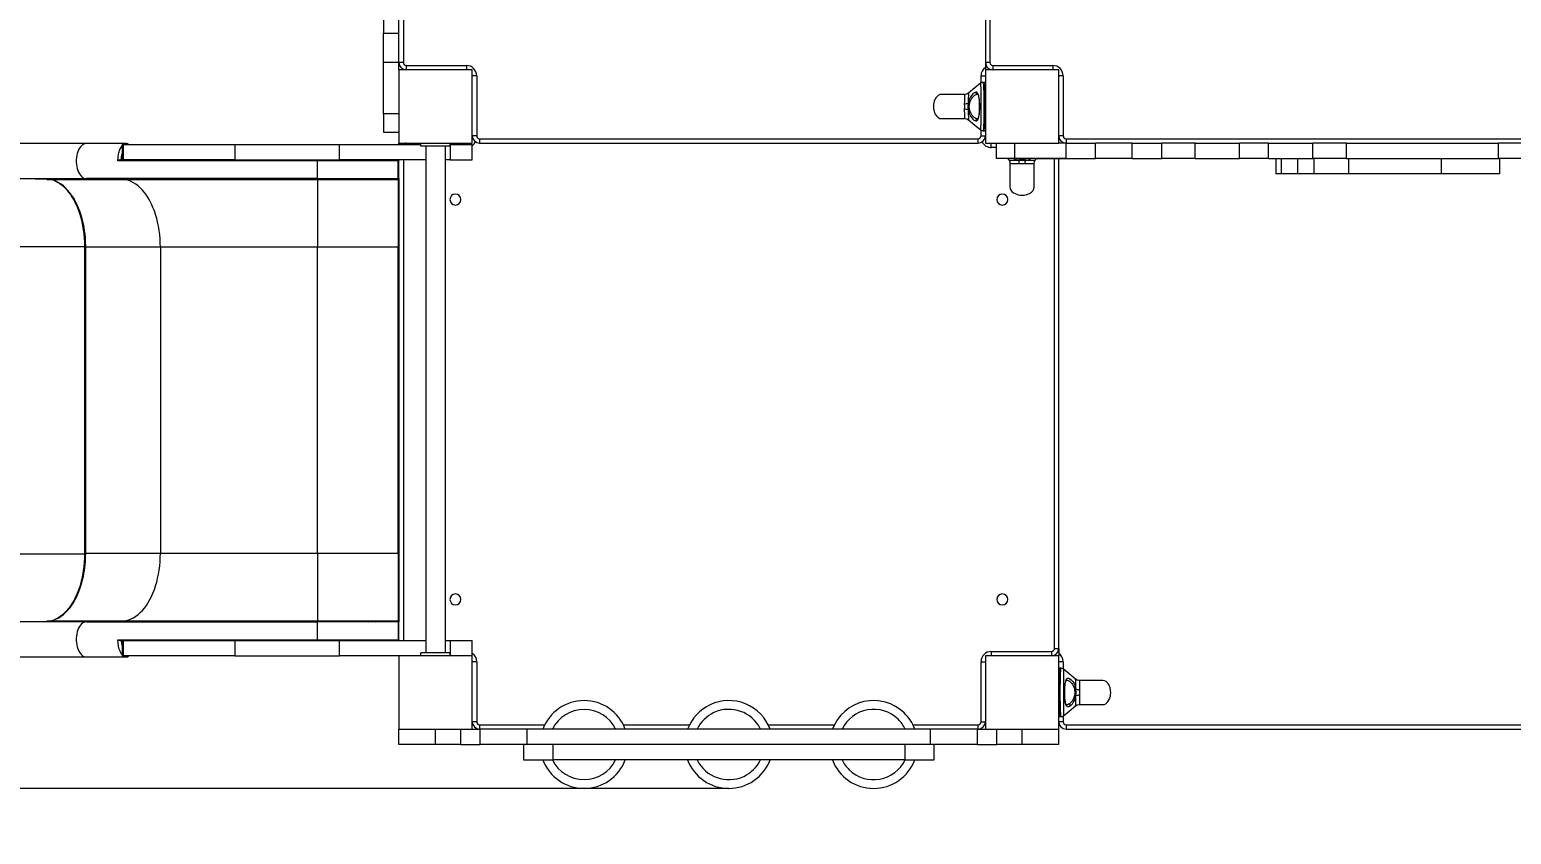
# Model space of a CAD drawing. Header units: millimetres. Extents: x -4791 to 5070, y -3040 to 3233.
# Drawn here: x -1096 to 926, y -711 to 388 of the extents above; entities that cross this region are included whole.
import ezdxf

# ---------------------------------------------------------------- set-up
doc = ezdxf.new("R2010")
doc.units = ezdxf.units.MM
for name, color, linetype in [('DiKom', 7, 'Continuous'), ('DIKOM_ОБЪЕКТ', 7, 'Continuous'), ('DIKOM_РАЗМЕР_ЗОНА', 7, 'Continuous'), ('DIKOM_РАЗМЕР_ОБЪЕКТА', 7, 'Continuous')]:
    doc.layers.add(name, color=color, linetype=linetype)
doc.styles.add('style1', font='arial.ttf', dxfattribs={"width": 0.8})
doc.dimstyles.new('1-50', dxfattribs={"dimtxt": 300, "dimasz": 200, "dimexe": 100, "dimexo": 0, "dimgap": 100, "dimtad": 1, "dimtxsty": 'style1', "dimcen": 200, "dimclrd": 7, "dimclre": 7, "dimclrt": 7, "dimadec": 1, "dimazin": 2, "dimtfac": 1, "dimtmove": 0, "dimatfit": 2, "dimfxl": 0, "dimlwd": 25, "dimlwe": 18, "dimarcsym": 0})

# ---------------------------------------------------------------- blocks, each defined once
blk = doc.blocks.new('*D9')
at = {"layer": 'Defpoints', "color": 0, "transparency": 16777216}
for p in [(3069.7, 659.9), (-1839.1, -167), (3069.7, -1640.1)]:
    blk.add_point(p, dxfattribs=at)
at = {"layer": 'DIKOM_РАЗМЕР_ОБЪЕКТА', "color": 7, "lineweight": 18, "transparency": 16777216}
for p, q in [((3069.7, 659.9), (3069.7, -1740.1)), ((-1839.1, -167), (-1839.1, -1740.1))]:
    blk.add_line(p, q, dxfattribs=at)
at = {"layer": 'DIKOM_РАЗМЕР_ОБЪЕКТА', "color": 7, "lineweight": 25, "transparency": 16777216}
blk.add_line((-1639.1, -1640.1), (2869.7, -1640.1), dxfattribs=at)
at = {"layer": 'DIKOM_РАЗМЕР_ОБЪЕКТА', "color": 7, "transparency": 16777216}
for points in [[(-1639.1, -1606.7), (-1639.1, -1673.4), (-1839.1, -1640.1)], [(2869.7, -1606.7), (2869.7, -1673.4), (3069.7, -1640.1)]]:
    blk.add_solid(points, dxfattribs=at)
at = {"layer": 'DIKOM_РАЗМЕР_ОБЪЕКТА', "color": 7, "transparency": 16777216, "insert": (96.6, -1386.9), "char_height": 300, "attachment_point": 5, "style": 'style1'}
blk.add_mtext('4900', dxfattribs=at)
blk = doc.blocks.new('*D10')
at = {"layer": 'Defpoints', "color": 0, "transparency": 16777216}
for p in [(-141.8, 1732.7), (-2266, -648.3), (-141.8, -648.3)]:
    blk.add_point(p, dxfattribs=at)
at = {"layer": 'DIKOM_РАЗМЕР_ОБЪЕКТА', "color": 7, "lineweight": 18, "transparency": 16777216}
for p, q in [((-141.8, 1732.7), (-2366, 1732.7)), ((-141.8, -648.3), (-2366, -648.3))]:
    blk.add_line(p, q, dxfattribs=at)
at = {"layer": 'DIKOM_РАЗМЕР_ОБЪЕКТА', "color": 7, "lineweight": 25, "transparency": 16777216}
blk.add_line((-2266, 1532.7), (-2266, -448.3), dxfattribs=at)
at = {"layer": 'DIKOM_РАЗМЕР_ОБЪЕКТА', "color": 7, "transparency": 16777216}
for points in [[(-2299.3, 1532.7), (-2232.7, 1532.7), (-2266, 1732.7)], [(-2299.3, -448.3), (-2232.7, -448.3), (-2266, -648.3)]]:
    blk.add_solid(points, dxfattribs=at)
at = {"layer": 'DIKOM_РАЗМЕР_ОБЪЕКТА', "color": 7, "transparency": 16777216, "insert": (-2519.2, 482.6), "char_height": 300, "attachment_point": 5, "rotation": 90, "style": 'style1'}
blk.add_mtext('2400', dxfattribs=at)
blk = doc.blocks.new('*D11')
at = {"layer": 'Defpoints', "color": 0, "transparency": 16777216}
for p in [(5069.7, 239.7), (-3839.1, -1043), (5069.7, -2940)]:
    blk.add_point(p, dxfattribs=at)
at = {"layer": 'DIKOM_РАЗМЕР_ЗОНА', "color": 7, "lineweight": 18, "transparency": 16777216}
for p, q in [((5069.7, 239.7), (5069.7, -3040)), ((-3839.1, -1043), (-3839.1, -3040))]:
    blk.add_line(p, q, dxfattribs=at)
at = {"layer": 'DIKOM_РАЗМЕР_ЗОНА', "color": 7, "lineweight": 25, "transparency": 16777216}
blk.add_line((-3639.1, -2940), (4869.7, -2940), dxfattribs=at)
at = {"layer": 'DIKOM_РАЗМЕР_ЗОНА', "color": 7, "transparency": 16777216}
for points in [[(-3639.1, -2906.7), (-3639.1, -2973.3), (-3839.1, -2940)], [(4869.7, -2906.7), (4869.7, -2973.3), (5069.7, -2940)]]:
    blk.add_solid(points, dxfattribs=at)
at = {"layer": 'DIKOM_РАЗМЕР_ЗОНА', "color": 7, "transparency": 16777216, "insert": (398.3, -2686.8), "char_height": 300, "attachment_point": 5, "style": 'style1'}
blk.add_mtext('8900', dxfattribs=at)
blk = doc.blocks.new('*D12')
at = {"layer": 'Defpoints', "color": 0, "transparency": 16777216}
for p in [(-4275.5, 3232.7), (-141.8, 3232.7), (-2741.8, -2182.3)]:
    blk.add_point(p, dxfattribs=at)
at = {"layer": 'DiKom', "color": 7, "lineweight": 18, "transparency": 16777216}
for p, q in [((-141.8, 3232.7), (-4375.5, 3232.7)), ((-2741.8, -2182.3), (-4375.5, -2182.3))]:
    blk.add_line(p, q, dxfattribs=at)
at = {"layer": 'DiKom', "color": 7, "lineweight": 25, "transparency": 16777216}
blk.add_line((-4275.5, -1882.3), (-4275.5, 2932.7), dxfattribs=at)
at = {"layer": 'DiKom', "color": 7, "transparency": 16777216}
for points in [[(-4325.5, 2932.7), (-4225.5, 2932.7), (-4275.5, 3232.7)], [(-4325.5, -1882.3), (-4225.5, -1882.3), (-4275.5, -2182.3)]]:
    blk.add_solid(points, dxfattribs=at)
at = {"layer": 'DiKom', "color": 7, "transparency": 16777216, "insert": (-4528.7, 681.2), "char_height": 400, "attachment_point": 5, "rotation": 90, "style": 'style1'}
blk.add_mtext('{\\H0.75x;5400}', dxfattribs=at)

msp = doc.modelspace()

# ---------------------------------------------------------------- linework, layer by layer
at = {"layer": 'DIKOM_ОБЪЕКТ', "color": 7, "linetype": 'Continuous', "lineweight": 15}
for p, q in [((-585.845, 1022.715), (-585.845, 342.715)), ((208.155, 1022.715), (208.155, 342.715)), ((214.155, 1022.715), (214.155, 342.715)), ((-612.845, 432.715), (-612.845, 382.715)), ((-591.845, 382.715), (-591.845, 432.715)), ((-612.845, 382.715), (-591.845, 382.715)), ((-612.845, 342.715), (-612.845, 382.715)), ((-591.845, 342.715), (-591.845, 382.715)), ((-591.845, 342.715), (-612.845, 342.715)), ((-612.845, 272.715), (-612.845, 342.715)), ((-591.845, 332.715), (-591.845, 342.715)), ((-585.845, 342.715), (-591.845, 342.715)), ((-591.845, 332.715), (-591.845, 232.715)), ((-491.845, 332.715), (-591.845, 332.715)), ((-581.845, 338.715), (-499.845, 338.715)), ((-581.845, 338.715), (-581.845, 332.715)), ((-499.845, 338.715), (-499.845, 332.715)), ((-491.845, 232.715), (-491.845, 332.715)), ((-485.845, 324.715), (-491.845, 324.715)), ((-485.845, 324.715), (-485.845, 242.715)), ((202.155, 324.715), (208.155, 324.715)), ((202.155, 314.766), (202.155, 324.715)), ((214.155, 342.715), (208.155, 342.715)), ((208.155, 342.715), (208.155, 332.715)), ((308.155, 332.715), (208.155, 332.715)), ((208.155, 332.715), (208.155, 232.715)), ((218.155, 338.715), (300.155, 338.715)), ((218.155, 338.715), (218.155, 332.715)), ((300.155, 338.715), (300.155, 332.715)), ((308.155, 232.715), (308.155, 332.715)), ((314.155, 324.715), (308.155, 324.715)), ((314.155, 324.715), (314.155, 242.715)), ((205.035, 315.715), (205.033, 315.715)), ((207.655, 315.715), (205.035, 315.715)), ((207.655, 282.715), (207.655, 315.715)), ((180.432, 299.215), (148.155, 299.215)), ((196.99, 299.701), (197.286, 299.715)), ((197.286, 299.715), (198.389, 299.446)), ((-591.845, 272.715), (-612.845, 272.715)), ((-612.845, 272.715), (-612.845, 247.715)), ((148.155, 266.215), (180.426, 266.215)), ((197.284, 265.715), (196.969, 265.731)), ((198.386, 265.985), (197.284, 265.715)), ((207.655, 249.715), (207.655, 282.715)), ((-612.845, 247.715), (-591.845, 247.715)), ((-485.845, 242.715), (-491.845, 242.715)), ((201.674, 250.945), (201.685, 250.932)), ((202.155, 242.715), (202.155, 250.664)), ((202.155, 242.715), (208.155, 242.715)), ((205.031, 249.715), (207.655, 249.715)), ((314.155, 242.715), (308.155, 242.715)), ((-1018.267, 232.215), (-1112.469, 232.215)), ((-1055.606, 232.215), (-1095.183, 232.215)), ((-964.006, 232.215), (-1018.267, 232.215)), ((-969.505, 230.715), (-969.505, 209.715)), ((-969.505, 230.715), (-967.606, 230.715)), ((-967.606, 209.715), (-967.606, 230.715)), ((-967.606, 230.715), (-815.746, 230.715)), ((-963.442, 232.215), (-964.006, 232.215)), ((-963.395, 232.215), (-963.442, 232.215)), ((-815.746, 230.715), (-815.746, 209.715)), ((-815.746, 230.715), (-672.995, 230.715)), ((-672.995, 209.715), (-672.995, 230.715)), ((-672.995, 230.715), (-561.845, 230.715)), ((-591.845, 230.715), (-591.845, 232.715)), ((-591.845, 232.715), (-491.845, 232.715)), ((-581.845, 230.715), (-581.845, 232.715)), ((-561.845, 228.715), (-561.845, 232.715)), ((-521.845, 228.715), (-561.845, 228.715)), ((-555.345, 228.715), (-555.345, -463.285)), ((-528.345, -463.285), (-528.345, 228.715)), ((-521.845, 228.715), (-521.845, 232.715)), ((-521.845, 230.715), (-521.844, 230.715)), ((-521.844, 230.715), (-521.844, 209.715)), ((-521.844, 230.715), (-491.845, 230.715)), ((-499.845, 230.715), (-499.845, 232.715)), ((-491.643, 240.715), (-491.845, 240.715)), ((-491.845, 209.715), (-491.845, 230.715)), ((-481.845, 238.715), (198.155, 238.715)), ((-481.845, 238.715), (-481.845, 232.715)), ((-481.845, 232.715), (198.155, 232.715)), ((198.155, 232.715), (198.155, 238.715)), ((207.953, 240.715), (208.155, 240.715)), ((208.155, 232.715), (308.155, 232.715)), ((216.155, 226.715), (216.155, 232.715)), ((223.155, 226.715), (216.155, 226.715)), ((223.155, 211.715), (223.155, 232.715)), ((248.155, 211.715), (248.155, 232.715)), ((308.357, 240.715), (308.155, 240.715)), ((318.155, 232.715), (308.155, 232.715)), ((318.155, 238.715), (998.155, 238.715)), ((318.155, 238.715), (318.155, 232.715)), ((318.155, 211.715), (318.155, 232.715)), ((318.155, 232.715), (358.155, 232.715)), ((358.155, 211.715), (358.155, 232.715)), ((408.155, 232.715), (358.155, 232.715)), ((408.155, 211.715), (408.155, 232.715)), ((408.155, 232.715), (448.61, 232.715)), ((448.61, 211.715), (448.61, 232.715)), ((494.377, 232.715), (448.61, 232.715)), ((494.377, 211.715), (494.377, 232.715)), ((494.377, 232.715), (554.789, 232.715)), ((554.789, 211.715), (554.789, 232.715)), ((594.293, 232.715), (554.789, 232.715)), ((594.293, 211.715), (594.293, 232.715)), ((594.293, 232.715), (654.705, 232.715)), ((654.705, 211.715), (654.705, 232.715)), ((700.472, 232.715), (654.705, 232.715)), ((700.472, 211.715), (700.472, 232.715)), ((700.472, 232.715), (908.155, 232.715)), ((908.155, 211.715), (908.155, 232.715)), ((958.155, 232.715), (908.155, 232.715)), ((-702.8, 208.737), (-975.289, 208.737)), ((-972.727, 209.715), (-969.841, 209.715)), ((-969.505, 209.715), (-967.606, 209.715)), ((-815.746, 209.715), (-967.606, 209.715)), ((-815.746, 209.715), (-672.995, 209.715)), ((-702.8, 208.737), (-702.8, 209.715)), ((-702.8, 184.215), (-702.8, 208.737)), ((-592.844, 208.737), (-702.8, 208.737)), ((-555.345, 209.715), (-672.995, 209.715)), ((-592.844, 208.737), (-592.844, 209.715)), ((-592.844, 184.215), (-592.844, 208.737)), ((-591.845, 209.715), (-591.845, 208.89)), ((-591.844, 185.215), (-591.844, 208.715)), ((-585.845, 209.715), (-585.845, -446.285)), ((-521.844, 209.715), (-528.345, 209.715)), ((-521.844, 209.715), (-491.845, 209.715)), ((248.155, 211.715), (223.155, 211.715)), ((238.368, 211.715), (239.993, 209.743)), ((241.655, 204.992), (241.655, 172.715)), ((318.155, 211.715), (248.155, 211.715)), ((274.655, 172.715), (274.655, 204.985)), ((276.306, 209.719), (277.953, 211.715)), ((277.953, 211.715), (318.155, 211.715)), ((302.155, -457.285), (302.155, 211.715)), ((308.155, -457.285), (308.155, 211.715)), ((318.155, 211.715), (358.155, 211.715)), ((408.155, 211.715), (358.155, 211.715)), ((408.155, 211.715), (448.61, 211.715)), ((494.377, 211.715), (448.61, 211.715)), ((494.377, 211.715), (554.789, 211.715)), ((594.293, 211.715), (554.789, 211.715)), ((594.293, 211.715), (654.705, 211.715)), ((604.327, 211.715), (604.327, 190.715)), ((612.244, 190.715), (612.244, 211.715)), ((634.517, 190.715), (634.517, 211.715)), ((700.472, 211.715), (654.705, 211.715)), ((656.763, 190.715), (656.763, 211.715)), ((700.472, 211.715), (908.155, 211.715)), ((703.824, 190.715), (703.824, 211.715)), ((830.184, 190.715), (830.184, 211.715)), ((958.155, 211.715), (908.155, 211.715)), ((909.788, 190.715), (909.788, 211.715)), ((-1120.312, 184.215), (-1018.267, 184.215)), ((-1072.132, 183.214), (-1120.312, 184.215)), ((-1072.132, 183.214), (-970.086, 183.214)), ((-702.8, 184.215), (-1018.267, 184.215)), ((-1018.267, 184.215), (-970.086, 183.214)), ((-970.086, 183.214), (-702.8, 183.214)), ((-702.8, 184.215), (-592.844, 184.215)), ((-702.8, 183.214), (-702.8, 184.215)), ((-702.8, 183.214), (-592.844, 183.214)), ((-702.8, 183.214), (-702.8, 90.715)), ((-592.844, 184.215), (-592.844, 183.214)), ((-592.844, 183.214), (-592.844, 90.715)), ((-591.845, 184.389), (-591.845, -420.959)), ((-591.844, 184.214), (-591.844, 185.215)), ((-591.844, 104.079), (-591.844, 184.214)), ((612.244, 190.715), (604.327, 190.715)), ((634.517, 190.715), (612.244, 190.715)), ((656.763, 190.715), (634.517, 190.715)), ((703.824, 190.715), (656.763, 190.715)), ((830.184, 190.715), (703.824, 190.715)), ((909.788, 190.715), (830.184, 190.715)), ((-1176.169, 91.713), (-1020.87, 91.713)), ((-1020.123, 91.713), (-1020.87, 91.713)), ((-1020.87, 91.713), (-1020.87, -328.283)), ((-1020.123, -328.283), (-1020.123, 91.713)), ((-1019.584, 91.713), (-1020.123, 91.713)), ((-1019.576, 90.715), (-1019.576, -327.285)), ((-1019.363, 90.715), (-1019.576, 90.715)), ((-917.317, 90.715), (-1019.363, 90.715)), ((-1019.363, 90.715), (-1019.363, -327.285)), ((-702.8, 90.715), (-917.317, 90.715)), ((-917.317, 90.715), (-917.317, -327.285)), ((-592.844, 90.715), (-702.8, 90.715)), ((-702.8, -327.285), (-702.8, 90.715)), ((-591.844, 90.715), (-592.844, 90.715)), ((-592.844, -327.285), (-592.844, 90.715)), ((-1020.87, -328.283), (-1176.169, -328.283)), ((-1020.87, -328.283), (-1020.123, -328.283)), ((-1020.123, -328.283), (-1019.593, -328.283)), ((-1019.576, -327.285), (-1019.363, -327.285)), ((-1019.363, -327.285), (-917.317, -327.285)), ((-917.317, -327.285), (-702.8, -327.285)), ((-702.8, -327.285), (-702.8, -419.784)), ((-702.8, -327.285), (-592.844, -327.285)), ((-592.844, -327.285), (-592.844, -419.784)), ((-591.844, -327.285), (-592.844, -327.285)), ((-591.844, -420.784), (-591.844, -340.642)), ((-1120.312, -420.785), (-1072.132, -419.784)), ((-1018.267, -420.785), (-1120.312, -420.785)), ((-970.086, -419.784), (-1072.132, -419.784)), ((-1061.071, -417.636), (-1061.257, -417.715)), ((-970.086, -419.784), (-1018.267, -420.785)), ((-1018.267, -420.785), (-702.8, -420.785)), ((-702.8, -419.784), (-970.086, -419.784)), ((-702.8, -420.785), (-702.8, -419.784)), ((-592.844, -419.784), (-702.8, -419.784)), ((-702.8, -445.307), (-702.8, -420.785)), ((-592.844, -420.785), (-702.8, -420.785)), ((-592.844, -419.784), (-592.844, -420.785)), ((-592.844, -420.785), (-592.844, -445.307)), ((-591.844, -421.785), (-591.844, -420.784)), ((-591.844, -445.285), (-591.844, -421.785)), ((-975.289, -445.307), (-702.8, -445.307)), ((-972.727, -446.285), (-969.841, -446.285)), ((-969.505, -446.285), (-969.505, -467.285)), ((-969.505, -446.285), (-967.606, -446.285)), ((-967.606, -467.285), (-967.606, -446.285)), ((-967.606, -446.285), (-815.746, -446.285)), ((-815.746, -446.285), (-815.746, -467.285)), ((-815.746, -446.285), (-672.995, -446.285)), ((-702.8, -445.307), (-592.844, -445.307)), ((-702.8, -446.285), (-702.8, -445.307)), ((-672.995, -467.285), (-672.995, -446.285)), ((-672.995, -446.285), (-555.345, -446.285)), ((-592.844, -445.307), (-592.844, -446.285)), ((-591.845, -445.46), (-591.845, -446.285)), ((-561.845, -467.285), (-561.845, -463.285)), ((-521.845, -463.285), (-561.845, -463.285)), ((-528.345, -446.285), (-521.844, -446.285)), ((-521.845, -467.285), (-521.845, -463.285)), ((-521.844, -446.285), (-521.844, -467.285)), ((-521.844, -446.285), (-491.845, -446.285)), ((-491.845, -467.285), (-491.845, -446.285)), ((216.155, -461.285), (298.155, -461.285)), ((216.155, -461.285), (216.155, -467.285)), ((298.155, -461.285), (298.155, -467.285)), ((302.155, -457.285), (308.155, -457.285)), ((308.155, -457.285), (308.155, -467.285)), ((-1112.469, -468.785), (-1018.267, -468.785)), ((-1095.183, -468.785), (-1055.606, -468.785)), ((-1018.267, -468.785), (-964.006, -468.785)), ((-969.505, -467.285), (-967.606, -467.285)), ((-815.746, -467.285), (-967.606, -467.285)), ((-964.006, -468.785), (-963.442, -468.785)), ((-963.442, -468.785), (-963.395, -468.785)), ((-815.746, -467.285), (-672.995, -467.285)), ((-591.845, -467.285), (-672.995, -467.285)), ((-491.845, -467.285), (-591.845, -467.285)), ((-591.845, -467.285), (-591.845, -567.285)), ((-491.845, -567.285), (-491.845, -467.285)), ((-485.845, -475.285), (-491.845, -475.285)), ((-485.845, -475.285), (-485.845, -557.285)), ((202.155, -557.285), (202.155, -475.285)), ((202.155, -475.285), (208.155, -475.285)), ((308.155, -467.285), (208.155, -467.285)), ((208.155, -467.285), (208.155, -567.285)), ((308.155, -567.285), (308.155, -467.285)), ((314.155, -475.285), (308.155, -475.285)), ((311.277, -484.285), (308.655, -484.285)), ((308.655, -484.285), (308.655, -550.285)), ((314.155, -475.285), (314.155, -485.234)), ((368.155, -500.785), (335.877, -500.785)), ((335.887, -533.785), (368.155, -533.785)), ((-485.845, -557.285), (-491.845, -557.285)), ((-481.845, -561.285), (-481.845, -567.285)), ((-481.845, -561.285), (-392.926, -561.285)), ((-285.763, -561.285), (-195.426, -561.285)), ((-88.263, -561.285), (2.074, -561.285)), ((109.237, -561.285), (198.155, -561.285)), ((198.155, -567.285), (198.155, -561.285)), ((202.155, -557.285), (208.155, -557.285)), ((314.155, -557.285), (308.155, -557.285)), ((308.655, -550.285), (311.279, -550.285)), ((311.279, -550.285), (311.28, -550.285)), ((314.155, -549.336), (314.155, -557.285)), ((314.635, -549.024), (314.623, -549.046)), ((318.155, -561.285), (998.155, -561.285)), ((318.155, -561.285), (318.155, -567.285)), ((-591.845, -588.285), (-591.845, -567.285)), ((-591.845, -567.285), (-491.845, -567.285)), ((-541.845, -588.285), (-541.845, -567.285)), ((-507.339, -588.285), (-507.339, -567.285)), ((-491.845, -567.285), (-481.109, -567.285)), ((-481.109, -588.285), (-481.109, -567.285)), ((-416.845, -567.285), (-481.109, -567.285)), ((-416.845, -588.285), (-416.845, -567.285)), ((133.155, -567.285), (-416.845, -567.285)), ((133.155, -588.285), (133.155, -567.285)), ((197.42, -567.285), (133.155, -567.285)), ((197.42, -588.285), (197.42, -567.285)), ((197.42, -567.285), (208.155, -567.285)), ((208.155, -567.285), (308.155, -567.285)), ((223.65, -588.285), (223.65, -567.285)), ((258.155, -588.285), (258.155, -567.285)), ((308.155, -588.285), (308.155, -567.285)), ((318.155, -567.285), (998.155, -567.285)), ((-541.845, -588.285), (-591.845, -588.285)), ((-507.339, -588.285), (-541.845, -588.285)), ((-507.339, -588.285), (-481.109, -588.285)), ((-416.845, -588.285), (-481.109, -588.285)), ((-421.845, -588.285), (-421.845, -609.285)), ((133.155, -588.285), (-416.845, -588.285)), ((-381.845, -588.285), (-381.845, -609.285)), ((98.155, -588.285), (98.155, -609.285)), ((197.42, -588.285), (133.155, -588.285)), ((138.155, -609.285), (138.155, -588.285)), ((197.42, -588.285), (223.65, -588.285)), ((258.155, -588.285), (223.65, -588.285)), ((308.155, -588.285), (258.155, -588.285)), ((-421.845, -609.285), (-381.845, -609.285)), ((98.155, -609.285), (-381.845, -609.285)), ((98.155, -609.285), (138.155, -609.285))]:
    msp.add_line(p, q, dxfattribs=at)
at = {"layer": 'DIKOM_ОБЪЕКТ', "color": 7, "linetype": 'Continuous', "lineweight": 15, "flags": 128}
for points in [[(201.651, 314.47), (193.864, 308.027), (185.183, 300.878)], [(201.686, 314.417), (201.639, 314.403), (201.588, 313.756), (201.59, 312.537), (201.62, 310.797), (201.663, 308.553), (201.71, 305.853), (201.755, 302.75), (201.796, 299.266), (201.828, 295.513), (201.853, 291.5), (201.868, 287.354), (201.873, 283.113)], [(205.21, 315.715), (203.268, 315.405), (201.672, 314.487)], [(206.489, 282.715), (206.479, 287.511), (206.45, 292.159), (206.401, 296.569), (206.331, 300.656), (206.268, 303.391), (206.194, 305.849), (206.109, 308.023), (205.963, 310.746), (205.794, 312.836), (205.65, 314.011), (205.491, 314.869), (205.318, 315.421), (205.03, 315.702)], [(148.155, 299.215), (146.156, 298.94), (144.114, 298.061), (142.182, 296.57), (140.51, 294.578), (139.2, 292.296), (138.278, 289.978), (137.703, 287.855), (137.337, 285.697), (137.157, 282.966), (137.336, 279.736), (138.041, 276.23), (139.358, 272.809), (141.241, 269.883), (143.5, 267.766), (145.881, 266.572), (148.155, 266.215)], [(179.829, 279.029), (179.876, 282.714), (179.83, 286.399)], [(179.83, 286.399), (179.835, 289.166), (179.842, 291.742), (179.853, 293.994), (179.878, 295.888), (179.934, 297.367), (180.037, 298.407), (180.2, 299.013), (180.419, 299.215)], [(185.222, 300.908), (182.883, 299.616), (180.388, 299.215)], [(184.689, 287.163), (184.379, 282.713), (184.689, 278.262)], [(195.228, 302.38), (193.942, 302.02), (192.527, 301.165), (191.005, 299.836), (189.46, 298.081), (187.952, 295.902), (186.591, 293.337), (185.469, 290.402), (184.689, 287.163)], [(185.194, 300.866), (185.171, 300.819), (185.117, 300.516), (185.08, 300.229), (185.029, 299.726), (184.995, 299.338), (184.964, 298.901), (184.935, 298.446), (184.909, 297.981), (184.886, 297.513), (184.806, 295.317), (184.748, 292.722), (184.712, 290.131), (184.689, 287.163)], [(196.969, 265.731), (195.991, 265.956), (194.944, 266.429), (193.783, 267.173), (192.912, 267.861), (192.026, 268.674), (191.145, 269.6), (190.287, 270.635), (189.15, 272.264), (188.177, 274.009), (187.353, 275.93), (186.836, 277.559), (186.465, 279.21), (186.153, 282.714), (186.232, 284.473), (186.467, 286.224), (186.839, 287.875), (187.357, 289.505), (188.187, 291.436), (189.166, 293.186), (190.305, 294.816), (190.983, 295.642), (191.646, 296.369), (192.509, 297.211), (193.13, 297.748), (193.814, 298.278), (195.48, 299.267), (196.99, 299.701)], [(195.207, 263.052), (196.521, 263.305), (197.598, 264.324), (198.457, 266.107), (199.11, 268.58), (199.588, 271.665), (199.91, 275.23), (200.091, 279.101), (200.142, 283.147)], [(200.142, 283.147), (200.069, 287.057), (199.871, 290.787), (199.537, 294.199), (199.055, 297.127), (198.4, 299.485), (197.557, 301.168), (196.502, 302.136), (195.228, 302.38)], [(197.917, 299.244), (197.912, 299.183), (198.019, 298.988), (198.506, 297.822), (198.926, 296.278), (199.284, 294.338), (199.578, 291.98), (199.8, 289.237), (199.942, 286.079), (199.99, 282.611), (199.927, 278.923), (199.756, 275.561), (199.509, 272.815), (199.221, 270.709), (198.893, 269.017), (198.494, 267.581), (198.269, 266.981), (198.093, 266.554), (198.135, 266.342)], [(201.873, 283.113), (201.873, 281.814), (201.871, 279.608), (201.863, 276.524), (201.846, 272.666), (201.826, 269.713), (201.799, 266.527), (201.762, 263.253), (201.729, 260.789), (201.691, 258.407), (201.677, 257.649), (201.664, 256.914), (201.65, 256.201), (201.637, 255.515), (201.624, 254.856), (201.612, 254.232), (201.586, 252.593), (201.593, 251.49), (201.604, 251.301), (201.618, 251.15), (201.637, 251.036), (201.661, 250.961), (201.674, 250.945)], [(180.411, 266.215), (180.191, 266.413), (180.03, 267.021), (179.929, 268.054), (179.877, 269.524), (179.852, 271.424), (179.84, 273.688), (179.833, 276.261), (179.829, 279.029)], [(180.378, 266.215), (182.877, 265.812), (185.221, 264.513)], [(184.689, 278.262), (185.467, 275.029), (186.579, 272.112), (187.94, 269.543), (189.43, 267.384), (190.979, 265.618), (192.49, 264.29), (193.917, 263.42), (195.207, 263.052)], [(184.689, 278.262), (184.718, 274.719), (184.771, 271.471), (184.852, 268.72), (184.958, 266.612), (185.074, 265.249), (185.169, 264.611), (185.19, 264.602)], [(185.159, 264.564), (193.864, 257.385), (201.683, 250.93)], [(205.023, 249.752), (205.121, 249.741), (205.316, 250.009), (205.57, 250.949), (205.792, 252.589), (205.907, 253.904), (206.012, 255.497), (206.107, 257.377), (206.23, 260.737), (206.33, 264.737), (206.378, 267.396), (206.418, 270.221), (206.448, 273.19), (206.478, 277.862), (206.489, 282.715)], [(201.669, 250.944), (203.268, 250.024), (205.204, 249.715)], [(-1018.267, 232.215), (-1019.992, 232.026), (-1021.69, 231.461), (-1023.334, 230.53), (-1024.898, 229.246), (-1026.358, 227.631), (-1027.69, 225.71), (-1028.873, 223.513), (-1029.89, 221.075), (-1030.722, 218.434), (-1031.359, 215.631), (-1031.789, 212.712), (-1032.005, 209.722), (-1032.005, 206.708), (-1031.789, 203.718), (-1031.359, 200.799), (-1030.722, 197.996), (-1029.89, 195.355), (-1028.873, 192.917), (-1027.69, 190.72), (-1026.358, 188.799), (-1024.898, 187.184), (-1023.334, 185.9), (-1021.69, 184.969), (-1019.992, 184.404), (-1018.267, 184.215)], [(-975.289, 208.737), (-975.046, 213.191), (-974.399, 217.568), (-974.026, 219.257), (-973.588, 220.895), (-973.086, 222.467), (-972.522, 223.963), (-971.899, 225.37), (-970.541, 227.782), (-969.505, 229.064)], [(312.657, 234.567), (311.873, 233.054), (311.598, 232.715)], [(-970.65, 209.715), (-970.347, 213.538), (-969.721, 217.138), (-969.505, 217.903)], [(-969.505, 216.136), (-969.928, 213.446), (-970.163, 209.715)], [(-969.991, 209.516), (-969.815, 212.766), (-969.505, 215.129)], [(239.962, 209.781), (241.254, 207.442), (241.655, 204.947)], [(240.005, 209.753), (240.051, 209.73), (240.354, 209.677), (240.642, 209.64), (241.144, 209.588), (241.532, 209.555), (241.97, 209.523), (242.424, 209.494), (242.89, 209.468), (243.358, 209.445), (245.554, 209.365), (248.148, 209.307), (250.739, 209.272), (253.707, 209.248)], [(254.471, 204.389), (251.704, 204.394), (249.128, 204.401), (246.876, 204.413), (244.983, 204.438), (243.504, 204.493), (242.464, 204.597), (241.857, 204.759), (241.655, 204.979)], [(253.707, 209.248), (258.157, 208.938), (262.608, 209.248)], [(261.842, 204.388), (258.156, 204.435), (254.471, 204.389)], [(274.655, 204.97), (274.457, 204.75), (273.85, 204.589), (272.816, 204.489), (271.346, 204.436), (269.447, 204.412), (267.182, 204.4), (264.609, 204.393), (261.842, 204.388)], [(262.608, 209.248), (266.151, 209.278), (269.399, 209.331), (272.15, 209.411), (274.258, 209.517), (275.622, 209.634), (276.259, 209.729), (276.268, 209.75)], [(274.655, 204.938), (275.058, 207.436), (276.357, 209.781)], [(-1037.856, 160.894), (-1038.476, 161.809), (-1041.094, 165.372), (-1043.835, 168.643), (-1046.688, 171.609), (-1049.642, 174.257), (-1052.685, 176.579), (-1055.805, 178.563), (-1058.991, 180.203), (-1062.229, 181.493), (-1065.507, 182.427), (-1068.813, 183.001), (-1072.132, 183.214)], [(-917.317, 90.715), (-917.421, 96.503), (-917.733, 102.269), (-918.251, 107.989), (-918.973, 113.641), (-919.896, 119.204), (-921.018, 124.655), (-922.333, 129.973), (-923.836, 135.137), (-925.521, 140.127), (-927.383, 144.923), (-929.413, 149.507), (-931.603, 153.86), (-933.945, 157.966), (-936.43, 161.809), (-939.049, 165.372), (-941.79, 168.643), (-944.643, 171.609), (-947.596, 174.257), (-950.639, 176.579), (-953.76, 178.563), (-956.945, 180.203), (-960.184, 181.493), (-963.462, 182.427), (-966.767, 183.001), (-970.086, 183.214)], [(-933.321, 184.057), (-933.067, 184.071), (-932.335, 184.082), (-931.206, 184.087), (-929.809, 184.086), (-928.3, 184.08), (-926.85, 184.068), (-925.622, 184.052), (-924.755, 184.034), (-924.346, 184.017), (-924.321, 184.011), (-924.575, 183.996), (-925.307, 183.986), (-926.436, 183.981), (-927.833, 183.981), (-929.342, 183.988), (-930.792, 184), (-932.02, 184.016), (-932.887, 184.034), (-933.296, 184.051), (-933.321, 184.057)], [(-836.682, 184.047), (-836.429, 184.063), (-835.696, 184.077), (-834.568, 184.085), (-833.17, 184.087), (-831.661, 184.084), (-830.211, 184.075), (-828.983, 184.061), (-828.116, 184.045), (-827.707, 184.027), (-827.682, 184.021), (-827.936, 184.005), (-828.669, 183.991), (-829.797, 183.983), (-831.195, 183.98), (-832.703, 183.984), (-834.153, 183.993), (-835.381, 184.007), (-836.249, 184.023), (-836.657, 184.042), (-836.682, 184.047)], [(-735.29, 184.037), (-735.036, 184.054), (-734.303, 184.07), (-733.175, 184.081), (-731.777, 184.087), (-730.268, 184.087), (-728.818, 184.081), (-727.591, 184.07), (-726.723, 184.054), (-726.314, 184.037), (-726.29, 184.031), (-726.543, 184.014), (-727.276, 183.998), (-728.404, 183.987), (-729.802, 183.981), (-731.311, 183.981), (-732.761, 183.987), (-733.989, 183.998), (-734.856, 184.014), (-735.265, 184.031), (-735.29, 184.037)], [(-1061.257, 181.145), (-1060.26, 180.707), (-1060.146, 180.655)], [(-1060.146, 180.655), (-1057.093, 179.074), (-1053.991, 177.099), (-1050.966, 174.789), (-1048.03, 172.153), (-1045.194, 169.203), (-1042.47, 165.949), (-1039.867, 162.405), (-1037.397, 158.583), (-1035.069, 154.5), (-1032.892, 150.17), (-1030.874, 145.612), (-1029.024, 140.843), (-1027.349, 135.881), (-1025.855, 130.746), (-1024.548, 125.459), (-1023.433, 120.039), (-1022.515, 114.508), (-1021.797, 108.888), (-1021.283, 103.2), (-1020.973, 97.468), (-1020.87, 91.713)], [(241.655, 172.715), (241.93, 170.716), (242.809, 168.674), (244.3, 166.742), (246.292, 165.07), (248.574, 163.759), (250.892, 162.838), (253.016, 162.262), (255.173, 161.896), (257.904, 161.716), (261.134, 161.896), (264.64, 162.6), (268.062, 163.918), (270.988, 165.8), (273.105, 168.059), (274.299, 170.44), (274.655, 172.715)], [(-1038.2, 161.123), (-1037.155, 159.571), (-1035.054, 156.089), (-1033.067, 152.413), (-1031.197, 148.555), (-1029.453, 144.526), (-1027.837, 140.341), (-1026.357, 136.014), (-1025.015, 131.56), (-1023.818, 126.998), (-1022.767, 122.349), (-1021.868, 117.639), (-1021.122, 112.908), (-1020.533, 108.226), (-1020.106, 103.766), (-1019.842, 99.971), (-1019.695, 96.916), (-1019.597, 93.308), (-1019.576, 90.715)], [(-1019.363, 90.715), (-1019.467, 96.503), (-1019.778, 102.269), (-1020.296, 107.989), (-1021.018, 113.641), (-1021.942, 119.204), (-1023.063, 124.655), (-1024.378, 129.973), (-1025.881, 135.137), (-1027.567, 140.127), (-1029.428, 144.923), (-1031.458, 149.507), (-1033.649, 153.86), (-1035.991, 157.966), (-1037.856, 160.894)], [(-1020.123, 91.713), (-1020.226, 97.486), (-1020.537, 103.237), (-1021.053, 108.942), (-1021.773, 114.58), (-1022.694, 120.129), (-1023.812, 125.566), (-1025.123, 130.87), (-1026.622, 136.022), (-1028.303, 140.999), (-1030.159, 145.784), (-1032.183, 150.357), (-1034.367, 154.7), (-1036.702, 158.796), (-1037.692, 160.386)], [(-1020.87, -328.283), (-1020.973, -334.038), (-1021.283, -339.771), (-1021.797, -345.458), (-1022.515, -351.078), (-1023.433, -356.609), (-1024.548, -362.029), (-1025.855, -367.316), (-1027.349, -372.451), (-1029.024, -377.413), (-1030.874, -382.182), (-1032.892, -386.741), (-1035.069, -391.07), (-1037.397, -395.153), (-1039.867, -398.975), (-1042.47, -402.519), (-1045.194, -405.773), (-1048.03, -408.724), (-1050.966, -411.359), (-1053.991, -413.669), (-1057.093, -415.644), (-1060.26, -417.278), (-1061.071, -417.636)], [(-1019.576, -327.285), (-1019.666, -332.682), (-1019.756, -334.913), (-1019.973, -338.596), (-1020.288, -342.404), (-1020.726, -346.459), (-1021.292, -350.646), (-1021.992, -354.911), (-1022.828, -359.207), (-1023.801, -363.498), (-1024.909, -367.751), (-1026.152, -371.942), (-1027.527, -376.048), (-1029.03, -380.048), (-1030.657, -383.926), (-1032.404, -387.664), (-1034.265, -391.248), (-1036.237, -394.665), (-1038.312, -397.904), (-1040.486, -400.954), (-1041.378, -402.076)], [(-1041.146, -402.009), (-1041.094, -401.942), (-1038.476, -398.379), (-1035.991, -394.536), (-1033.649, -390.431), (-1031.458, -386.077), (-1029.428, -381.493), (-1027.567, -376.697), (-1025.881, -371.707), (-1024.378, -366.543), (-1023.063, -361.225), (-1021.942, -355.774), (-1021.018, -350.211), (-1020.296, -344.559), (-1019.778, -338.839), (-1019.467, -333.073), (-1019.363, -327.285)], [(-1037.148, -396.091), (-1036.702, -395.366), (-1034.367, -391.27), (-1032.183, -386.927), (-1030.159, -382.354), (-1028.303, -377.569), (-1026.622, -372.592), (-1025.123, -367.441), (-1023.812, -362.136), (-1022.694, -356.699), (-1021.773, -351.151), (-1021.053, -345.513), (-1020.537, -339.807), (-1020.226, -334.057), (-1020.123, -328.283)], [(-970.086, -419.784), (-966.767, -419.571), (-963.462, -418.997), (-960.184, -418.063), (-956.945, -416.774), (-953.76, -415.133), (-950.639, -413.149), (-947.596, -410.828), (-944.643, -408.179), (-941.79, -405.213), (-939.049, -401.942), (-936.43, -398.379), (-933.945, -394.536), (-931.603, -390.431), (-929.413, -386.077), (-927.383, -381.493), (-925.521, -376.697), (-923.836, -371.707), (-922.333, -366.543), (-921.018, -361.225), (-919.896, -355.774), (-918.973, -350.211), (-918.251, -344.559), (-917.733, -338.839), (-917.421, -333.073), (-917.317, -327.285)], [(-1072.132, -419.784), (-1068.813, -419.571), (-1065.507, -418.997), (-1062.229, -418.063), (-1058.991, -416.774), (-1055.805, -415.133), (-1052.685, -413.149), (-1049.642, -410.828), (-1046.688, -408.179), (-1043.835, -405.213), (-1041.146, -402.009)], [(-1018.267, -420.785), (-1019.992, -420.974), (-1021.69, -421.539), (-1023.334, -422.47), (-1024.898, -423.754), (-1026.358, -425.369), (-1027.69, -427.29), (-1028.873, -429.487), (-1029.89, -431.925), (-1030.722, -434.566), (-1031.359, -437.369), (-1031.789, -440.288), (-1032.005, -443.278), (-1032.005, -446.292), (-1031.789, -449.282), (-1031.359, -452.201), (-1030.722, -455.004), (-1029.89, -457.645), (-1028.873, -460.083), (-1027.69, -462.28), (-1026.358, -464.201), (-1024.898, -465.816), (-1023.334, -467.1), (-1021.69, -468.031), (-1019.992, -468.596), (-1018.267, -468.785)], [(-933.321, -420.627), (-933.067, -420.61), (-932.335, -420.592), (-931.206, -420.575), (-929.808, -420.562), (-928.299, -420.553), (-926.849, -420.55), (-925.622, -420.554), (-924.755, -420.563), (-924.346, -420.577), (-924.321, -420.582), (-924.575, -420.599), (-925.307, -420.617), (-926.436, -420.633), (-927.833, -420.647), (-929.342, -420.655), (-930.792, -420.658), (-932.02, -420.654), (-932.887, -420.645), (-933.296, -420.632), (-933.321, -420.627)], [(-836.682, -420.617), (-836.429, -420.599), (-835.696, -420.582), (-834.567, -420.567), (-833.17, -420.556), (-831.661, -420.551), (-830.211, -420.552), (-828.983, -420.558), (-828.116, -420.57), (-827.707, -420.586), (-827.682, -420.591), (-827.936, -420.609), (-828.669, -420.627), (-829.797, -420.641), (-831.195, -420.652), (-832.704, -420.657), (-834.154, -420.657), (-835.382, -420.65), (-836.249, -420.638), (-836.657, -420.623), (-836.682, -420.617)], [(-735.29, -420.607), (-735.036, -420.589), (-734.303, -420.573), (-733.175, -420.56), (-731.777, -420.552), (-730.268, -420.551), (-728.818, -420.555), (-727.59, -420.564), (-726.723, -420.579), (-726.314, -420.596), (-726.29, -420.601), (-726.543, -420.619), (-727.276, -420.635), (-728.404, -420.648), (-729.802, -420.656), (-731.311, -420.658), (-732.761, -420.653), (-733.989, -420.644), (-734.856, -420.63), (-735.265, -420.613), (-735.29, -420.607)], [(-969.505, -465.742), (-969.529, -465.716), (-970.218, -464.823), (-970.841, -463.884), (-971.398, -462.92), (-971.895, -461.948), (-973.343, -458.266), (-974.398, -454.143), (-975.046, -449.763), (-975.289, -445.307)], [(-969.505, -452.706), (-969.928, -450.016), (-970.163, -446.285)], [(311.284, -484.323), (311.185, -484.312), (310.992, -484.581), (310.738, -485.522), (310.517, -487.161), (310.402, -488.483), (310.297, -490.083), (310.202, -491.967), (310.079, -495.33), (309.98, -499.323), (309.931, -502.01), (309.892, -504.853), (309.861, -507.828), (309.832, -512.483), (309.822, -517.285)], [(314.638, -485.512), (313.047, -484.597), (311.111, -484.285)], [(314.624, -485.582), (314.671, -485.596), (314.723, -486.245), (314.721, -487.46), (314.691, -489.197), (314.647, -491.445), (314.601, -494.132), (314.555, -497.252), (314.515, -500.713), (314.483, -504.476), (314.458, -508.481), (314.443, -512.62), (314.438, -516.887)], [(331.144, -499.136), (322.447, -491.973), (314.66, -485.53)], [(316.169, -516.853), (316.213, -513.869), (316.33, -510.943), (316.522, -508.191), (316.795, -505.636), (317.155, -503.373), (317.613, -501.427), (318.177, -499.86), (318.858, -498.693)], [(319.068, -534.285), (318.795, -534.219), (318.605, -534.029), (318.367, -533.681), (317.947, -532.782), (317.547, -531.512), (317.198, -529.918), (316.899, -527.987), (316.641, -525.545), (316.443, -522.537), (316.334, -519.066), (316.332, -515.642), (316.419, -512.53), (316.577, -509.802), (316.794, -507.443), (317.15, -504.887), (317.405, -503.597), (317.727, -502.382), (318.12, -501.343), (318.605, -500.55)], [(318.605, -500.55), (318.869, -500.315), (319.004, -500.285)], [(318.858, -498.693), (320.07, -497.749), (321.558, -497.697), (323.287, -498.489), (325.194, -500.054), (327.162, -502.326), (329.011, -505.235), (330.571, -508.779), (331.622, -512.837)], [(319.025, -500.285), (319.877, -500.395), (320.792, -500.715), (321.792, -501.249), (322.764, -501.921), (323.8, -502.788), (324.916, -503.898), (326.01, -505.191), (326.965, -506.532), (327.845, -508.021), (328.48, -509.324), (329.006, -510.641), (329.806, -513.571), (330.149, -516.693), (329.989, -519.869), (329.728, -521.388), (329.348, -522.891), (328.883, -524.27), (328.306, -525.633), (327.694, -526.831), (326.973, -528.03), (326.287, -529.018), (325.469, -530.05), (324.562, -531.048), (323.279, -532.24), (322.325, -532.972)], [(335.924, -500.785), (333.442, -500.389), (331.112, -499.111)], [(331.622, -512.837), (331.591, -509.182), (331.535, -505.857), (331.45, -503.069), (331.339, -500.979), (331.22, -499.686), (331.13, -499.145), (331.121, -499.166)], [(335.891, -500.785), (336.109, -500.983), (336.273, -501.589), (336.377, -502.624), (336.432, -504.094), (336.457, -505.991), (336.469, -508.261), (336.476, -510.828), (336.481, -513.601)], [(368.155, -533.785), (370.154, -533.51), (372.196, -532.631), (374.129, -531.14), (375.801, -529.148), (377.111, -526.866), (378.032, -524.548), (378.608, -522.425), (378.974, -520.268), (379.154, -517.536), (378.975, -514.306), (378.27, -510.8), (376.952, -507.379), (375.07, -504.453), (372.811, -502.336), (370.43, -501.142), (368.155, -500.785)], [(309.822, -517.285), (309.832, -522.123), (309.862, -526.784), (309.911, -531.176), (309.98, -535.222), (310.044, -537.965), (310.118, -540.427), (310.202, -542.601), (310.349, -545.32), (310.518, -547.403), (310.662, -548.58), (310.821, -549.438), (310.995, -549.99), (311.283, -550.272)], [(314.437, -516.887), (314.442, -521.343), (314.457, -525.777), (314.473, -528.568), (314.493, -531.32), (314.517, -533.967), (314.527, -534.933), (314.538, -535.908), (314.55, -536.889), (314.563, -537.872), (314.577, -538.855), (314.591, -539.832), (314.607, -540.797), (314.62, -541.58), (314.642, -542.794), (314.667, -544.133), (314.686, -545.085), (314.699, -545.76), (314.716, -546.739), (314.725, -547.432), (314.726, -548.094), (314.716, -548.535), (314.677, -548.948), (314.635, -549.024)], [(324.085, -535.505), (322.02, -536.734), (320.271, -536.884), (318.865, -535.885), (317.799, -533.732), (317.037, -530.536), (316.532, -526.481), (316.25, -521.817), (316.169, -516.853)], [(331.116, -535.451), (331.12, -535.459), (331.16, -535.3), (331.214, -534.938), (331.244, -534.684), (331.274, -534.387), (331.308, -533.996), (331.332, -533.678), (331.373, -533.064), (331.403, -532.531), (331.436, -531.849), (331.488, -530.457), (331.531, -528.887), (331.566, -527.155), (331.6, -524.589), (331.622, -521.738)], [(331.622, -521.738), (331.932, -517.287), (331.622, -512.837)], [(336.482, -520.971), (336.478, -523.751), (336.471, -526.313), (336.459, -528.565), (336.434, -530.469), (336.382, -531.94), (336.281, -532.979), (336.121, -533.584), (335.9, -533.785)], [(336.481, -513.601), (336.435, -517.286), (336.482, -520.971)], [(314.636, -549.063), (322.447, -542.615), (331.123, -535.46)], [(322.325, -532.972), (320.575, -533.948), (319.027, -534.285)], [(331.113, -535.467), (333.448, -534.183), (335.932, -533.785)], [(311.112, -550.285), (313.046, -549.975), (314.643, -549.055)]]:
    msp.add_lwpolyline(points, dxfattribs=at)
at = {"layer": 'DIKOM_ОБЪЕКТ', "color": 7, "linetype": 'Continuous', "lineweight": 15, "extrusion": (2.76751e-16, 3.49148e-15, -1)}
for centre in [(514.845, 155.715), (-231.155, 155.715), (514.845, -390.285), (-231.155, -390.285)]:
    msp.add_circle(centre, 7.5, dxfattribs=at)
at = {"layer": 'DIKOM_ОБЪЕКТ', "color": 7, "linetype": 'Continuous', "lineweight": 15}
for centre, radius, start, end in [((-581.845, 342.715), 10, 180, 270), ((-581.845, 342.715), 4, 180, 270), ((-499.845, 324.715), 14, 0, 90), ((216.006, 324.768), 13.85, 124.527, 180.218737), ((218.155, 342.715), 10, 180, 270), ((218.155, 342.715), 4, 180, 270), ((300.155, 324.715), 14, 0, 90), ((207.655, 315.215), 0.5, 0, 90), ((179.296, 306.59), 20.197, 271.515605, 285.487226), ((197.142, 301.7), 2.03, 160.43904, 265.728534), ((179.291, 258.867), 20.169, 74.476227, 88.470715), ((197.123, 263.73), 2.032, 94.342147, 199.494864), ((-481.845, 242.715), 10, 180, 270), ((-481.845, 242.715), 4, 180, 270), ((198.155, 242.715), 4, 270, 0), ((198.155, 242.715), 10, 270, 0), ((207.655, 250.215), 0.5, 270, 0), ((318.155, 242.715), 10, 180, 270), ((318.155, 242.715), 4, 180, 270), ((-963.982, 226.647), 5.568, 90.252791, 132.725856), ((-964.063, 229.325), 2.901, 28.632581, 88.875638), ((-963.498, 229.325), 2.901, 28.632581, 88.875638), ((-963.395, 228.815), 3.4, 33.974476, 90), ((-581.845, 222.715), 10, 90, 126.869898), ((-498.823, 239.804), 12.634, 303.530084, 335.323399), ((216.097, 240.55), 13.835, 205.933544, 270.240838), ((-972.476, 205.451), 4.325, 93.319503, 130.565353), ((-592.844, 208.715), 1, 0, 90), ((-592.56, 195.633), 13.106, 86.870076, 91.243299), ((257.734, 233.067), 24.157, 242.205736, 260.404986), ((258.154, 230.212), 19.497, 251.59877, 288.427324), ((234.281, 203.855), 20.197, 1.515605, 15.883169), ((282.003, 203.85), 20.169, 164.079697, 178.470715), ((260.184, 228.643), 19.546, 277.125094, 299.627558), ((-592.844, 185.215), 1, 270.000179, 359.95371), ((-592.844, 184.214), 1, 269.999641, 359.770763), ((-592.844, -420.784), 1, 0.229218, 90.000359), ((-592.844, -421.785), 1, 0.046368, 89.999821), ((-972.476, -442.021), 4.325, 229.434847, 266.680356), ((-932.499, -445.187), 38.167, 181.648579, 194.16694), ((-934.238, -445.737), 35.755, 180.559122, 189.477233), ((-592.844, -445.285), 1, 270, 0), ((-592.56, -432.203), 13.106, 268.756701, 273.129924), ((-499.742, -475.26), 13.898, 359.897478, 55.369904), ((216.155, -475.285), 14, 90, 180), ((298.155, -457.285), 4, 270, 0), ((298.155, -457.285), 10, 270, 0), ((300.258, -475.26), 13.898, 359.897478, 55.369904), ((-964.116, -463.566), 5.221, 225.730196, 271.201748), ((-964.096, -465.841), 2.956, 271.734896, 330.761302), ((-963.531, -465.841), 2.956, 271.734896, 330.761302), ((-963.395, -465.385), 3.4, 270, 326.025524), ((308.655, -484.785), 0.5, 90, 180), ((317.231, -499.422), 1.783, 320.548745, 24.146775), ((308.538, -518.129), 23.365, 311.714791, 351.114484), ((337.015, -493.41), 20.197, 254.512774, 268.484395), ((337.02, -541.133), 20.169, 91.529285, 105.523773), ((-339.345, -588.285), 60, 20.487315, 159.512685), ((-339.338, -588.184), 47.888, 25.874511, 154.090705), ((-141.845, -588.285), 60, 115.040347, 159.512685), ((-141.854, -588.272), 47.984, 115.036492, 154.061237), ((-141.845, -588.285), 60, 20.487315, 115.040347), ((-141.841, -588.227), 47.949, 25.952694, 115.073758), ((55.655, -588.285), 60, 45.893683, 159.512685), ((55.671, -588.181), 47.915, 45.820261, 154.00302), ((55.655, -588.285), 60, 20.487315, 45.893683), ((321.818, -535.209), 2.294, 351.356421, 77.218865), ((-481.845, -557.285), 10, 180, 270), ((-481.845, -557.285), 4, 180, 270), ((56.534, -587.487), 46.815, 25.639714, 45.985545), ((198.155, -557.285), 4, 270, 0), ((198.155, -557.285), 10, 270, 0), ((308.655, -549.785), 0.5, 180, 270), ((318.155, -557.285), 10, 180, 270), ((318.155, -557.285), 4, 180, 270), ((-339.345, -588.285), 60, 200.539371, 339.449801), ((-339.351, -588.387), 47.888, 205.874511, 334.090705), ((-141.845, -588.285), 60, 200.487315, 339.449889), ((-141.848, -588.344), 47.949, 205.952694, 295.073758), ((-141.835, -588.299), 47.984, 295.036492, 334.061237), ((55.655, -588.285), 60, 200.487315, 339.453546), ((54.777, -589.084), 46.815, 205.639714, 225.985545), ((55.64, -588.389), 47.915, 225.820261, 334.00302)]:
    msp.add_arc(centre, radius, start, end, dxfattribs=at)
for centre in [(-628.79, 184.034), (-628.79, -420.604)]:
    msp.add_ellipse(centre, major_axis=(4.5, 0), ratio=0.01192085, dxfattribs=at)

# ---------------------------------------------------------------- dimensions: what is measured, and where the dimension line sits
at = {"layer": 'DiKom'}
dim = msp.add_linear_dim(base=(-4275.542, 3232.715), p1=(-2741.845, -2182.285), p2=(-141.845, 3232.715), angle=90, text='{\\H0.75x;5400}', dimstyle='1-50', override={"dimtxt": 400, "dimasz": 300, "dimgap": 100}, dxfattribs=at)
dim.commit()
dim.dimension.update_dxf_attribs({"geometry": '*D12', "text_midpoint": (-4275.542, 681.218), "dimtype": 160})
at = {"layer": 'DIKOM_РАЗМЕР_ЗОНА'}
dim = msp.add_linear_dim(base=(5069.695, -2940), p1=(-3839.053, -1043.003), p2=(5069.695, 239.664), text='8900', dimstyle='1-50', dxfattribs=at)
dim.commit()
dim.dimension.update_dxf_attribs({"geometry": '*D11', "text_midpoint": (398.315, -2940), "dimtype": 160})
at = {"layer": 'DIKOM_РАЗМЕР_ОБЪЕКТА'}
dim = msp.add_linear_dim(base=(-2266, -648.285), p1=(-141.845, 1732.715), p2=(-141.845, -648.285), angle=90, text='2400', dimstyle='1-50', dxfattribs=at)
dim.commit()
dim.dimension.update_dxf_attribs({"geometry": '*D10', "text_midpoint": (-2266, 482.628), "dimtype": 160})
dim = msp.add_linear_dim(base=(3069.695, -1640.069), p1=(-1839.053, -166.954), p2=(3069.695, 659.879), text='4900', dimstyle='1-50', dxfattribs=at)
dim.commit()
dim.dimension.update_dxf_attribs({"geometry": '*D9', "text_midpoint": (96.582, -1640.069), "dimtype": 160})

doc.saveas('drawing.dxf')
